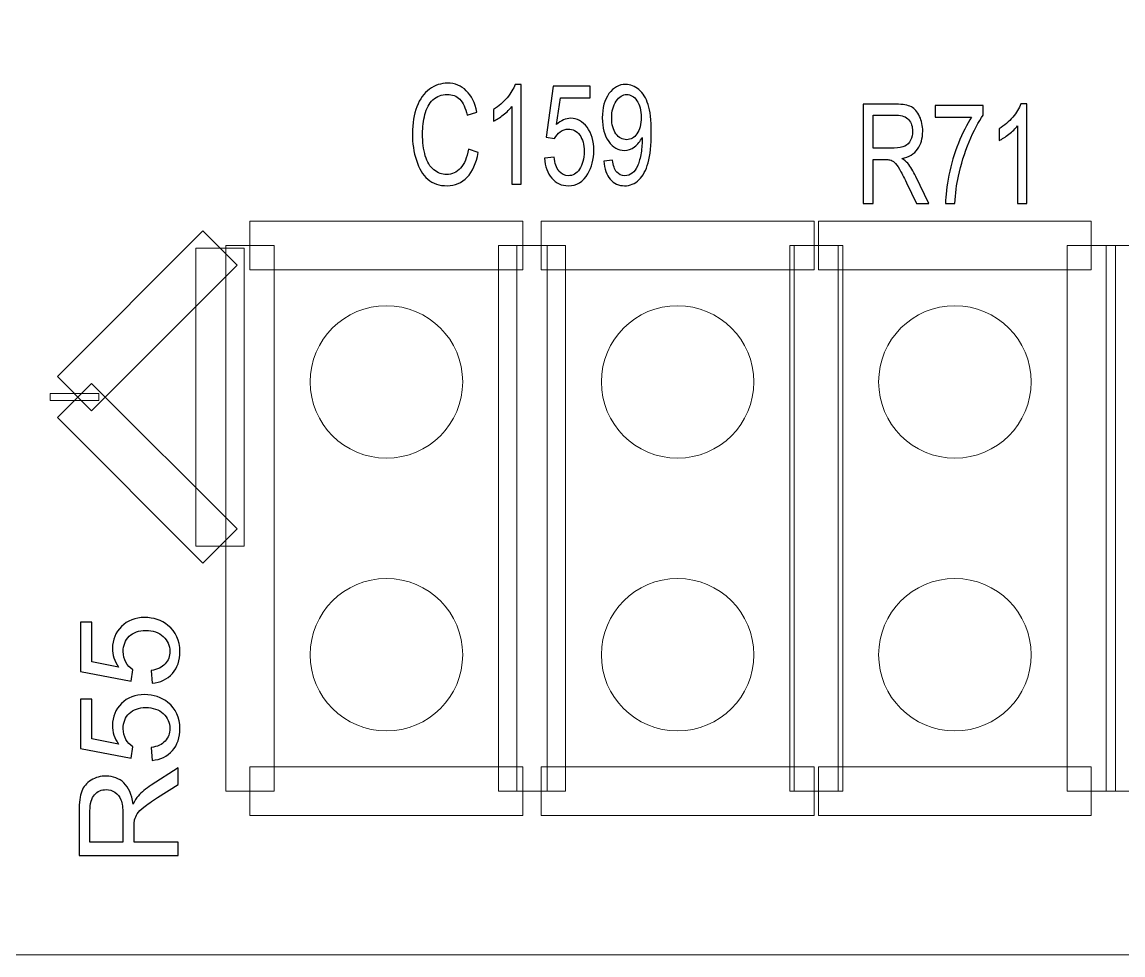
# Model space of a CAD drawing. Header units: millimetres. Extents: x -53.6 to 42.1, y -42.3 to 19.5.
# Drawn here: x 5.223 to 9.257, y -42.274 to -38.855 of the extents above; entities that cross this region are included whole.
import ezdxf

# ---------------------------------------------------------------- set-up
doc = ezdxf.new("R2010")
doc.units = ezdxf.units.MM
doc.header["$MEASUREMENT"] = 0
for name, color, linetype in [('BG_OUTLINE', 7, 'Continuous'), ('PG_SILKSCREEN_TOP', 7, 'Continuous'), ('PIN_TOP', 7, 'Continuous'), ('RD_SILKSCREEN_TOP', 7, 'Continuous')]:
    doc.layers.add(name, color=color, linetype=linetype)

msp = doc.modelspace()

# ---------------------------------------------------------------- linework, layer by layer
at = {"layer": 'BG_OUTLINE', "color": 3, "lineweight": 9}
msp.add_open_spline([(-35.58, -42.2737), (-35.58, -42.2737), (-35.58, 2.7261), (-35.58, 2.7261), (-35.58, 2.7261), (-35.58, 2.7261), (19.4199, 2.7261), (19.4199, 2.7261), (19.4199, 2.7261), (19.4199, 2.7261), (19.4199, -42.2737), (19.4199, -42.2737), (19.4199, -42.2737), (19.4199, -42.2737), (-35.58, -42.2737), (-35.58, -42.2737)], degree=3, knots=[0, 0, 0, 0, 0.25, 0.25, 0.25, 0.25, 0.5, 0.5, 0.5, 0.5, 0.75, 0.75, 0.75, 0.75, 1, 1, 1, 1], dxfattribs=at)
at = {"layer": 'PG_SILKSCREEN_TOP', "color": 6, "lineweight": 9}
for points in [[(6.0587, -39.7624), (6.0587, -39.7624), (6.0587, -39.5846), (6.0587, -39.5846), (6.0587, -39.5846), (6.0587, -39.5846), (7.0585, -39.5846), (7.0585, -39.5846), (7.0585, -39.5846), (7.0585, -39.5846), (7.0585, -39.7624), (7.0585, -39.7624), (7.0585, -39.7624), (7.0585, -39.7624), (6.0587, -39.7624), (6.0587, -39.7624)], [(7.1255, -39.7624), (7.1255, -39.7624), (7.1255, -39.5846), (7.1255, -39.5846), (7.1255, -39.5846), (7.1255, -39.5846), (8.1253, -39.5846), (8.1253, -39.5846), (8.1253, -39.5846), (8.1253, -39.5846), (8.1253, -39.7624), (8.1253, -39.7624), (8.1253, -39.7624), (8.1253, -39.7624), (7.1255, -39.7624), (7.1255, -39.7624)], [(8.1415, -39.7624), (8.1415, -39.7624), (8.1415, -39.5846), (8.1415, -39.5846), (8.1415, -39.5846), (8.1415, -39.5846), (9.1413, -39.5846), (9.1413, -39.5846), (9.1413, -39.5846), (9.1413, -39.5846), (9.1413, -39.7624), (9.1413, -39.7624), (9.1413, -39.7624), (9.1413, -39.7624), (8.1415, -39.7624), (8.1415, -39.7624)], [(5.8862, -39.62), (5.8862, -39.62), (6.0119, -39.7457), (6.0119, -39.7457), (6.0119, -39.7457), (6.0119, -39.7457), (5.4785, -40.2791), (5.4785, -40.2791), (5.4785, -40.2791), (5.4785, -40.2791), (5.3528, -40.1534), (5.3528, -40.1534), (5.3528, -40.1534), (5.3528, -40.1534), (5.8862, -39.62), (5.8862, -39.62)], [(6.0379, -40.7751), (6.0379, -40.7751), (5.8601, -40.7751), (5.8601, -40.7751), (5.8601, -40.7751), (5.8601, -40.7751), (5.8601, -39.6829), (5.8601, -39.6829), (5.8601, -39.6829), (5.8601, -39.6829), (6.0379, -39.6829), (6.0379, -39.6829), (6.0379, -39.6829), (6.0379, -39.6829), (6.0379, -40.7751), (6.0379, -40.7751)], [(6.1476, -41.6735), (6.1476, -41.6735), (5.9698, -41.6735), (5.9698, -41.6735), (5.9698, -41.6735), (5.9698, -41.6735), (5.9698, -39.6735), (5.9698, -39.6735), (5.9698, -39.6735), (5.9698, -39.6735), (6.1476, -39.6735), (6.1476, -39.6735), (6.1476, -39.6735), (6.1476, -39.6735), (6.1476, -41.6735), (6.1476, -41.6735)], [(6.9696, -39.6735), (6.9696, -39.6735), (7.1474, -39.6735), (7.1474, -39.6735), (7.1474, -39.6735), (7.1474, -39.6735), (7.1474, -41.6735), (7.1474, -41.6735), (7.1474, -41.6735), (7.1474, -41.6735), (6.9696, -41.6735), (6.9696, -41.6735), (6.9696, -41.6735), (6.9696, -41.6735), (6.9696, -39.6735), (6.9696, -39.6735)], [(7.2144, -41.6735), (7.2144, -41.6735), (7.0366, -41.6735), (7.0366, -41.6735), (7.0366, -41.6735), (7.0366, -41.6735), (7.0366, -39.6735), (7.0366, -39.6735), (7.0366, -39.6735), (7.0366, -39.6735), (7.2144, -39.6735), (7.2144, -39.6735), (7.2144, -39.6735), (7.2144, -39.6735), (7.2144, -41.6735), (7.2144, -41.6735)], [(8.0364, -39.6735), (8.0364, -39.6735), (8.2142, -39.6735), (8.2142, -39.6735), (8.2142, -39.6735), (8.2142, -39.6735), (8.2142, -41.6735), (8.2142, -41.6735), (8.2142, -41.6735), (8.2142, -41.6735), (8.0364, -41.6735), (8.0364, -41.6735), (8.0364, -41.6735), (8.0364, -41.6735), (8.0364, -39.6735), (8.0364, -39.6735)], [(8.2304, -41.6735), (8.2304, -41.6735), (8.0526, -41.6735), (8.0526, -41.6735), (8.0526, -41.6735), (8.0526, -41.6735), (8.0526, -39.6735), (8.0526, -39.6735), (8.0526, -39.6735), (8.0526, -39.6735), (8.2304, -39.6735), (8.2304, -39.6735), (8.2304, -39.6735), (8.2304, -39.6735), (8.2304, -41.6735), (8.2304, -41.6735)], [(9.0524, -39.6735), (9.0524, -39.6735), (9.2302, -39.6735), (9.2302, -39.6735), (9.2302, -39.6735), (9.2302, -39.6735), (9.2302, -41.6735), (9.2302, -41.6735), (9.2302, -41.6735), (9.2302, -41.6735), (9.0524, -41.6735), (9.0524, -41.6735), (9.0524, -41.6735), (9.0524, -41.6735), (9.0524, -39.6735), (9.0524, -39.6735)], [(9.3734, -41.6735), (9.3734, -41.6735), (9.1956, -41.6735), (9.1956, -41.6735), (9.1956, -41.6735), (9.1956, -41.6735), (9.1956, -39.6735), (9.1956, -39.6735), (9.1956, -39.6735), (9.1956, -39.6735), (9.3734, -39.6735), (9.3734, -39.6735), (9.3734, -39.6735), (9.3734, -39.6735), (9.3734, -41.6735), (9.3734, -41.6735)], [(5.3267, -40.2163), (5.3267, -40.2163), (5.5045, -40.2163), (5.5045, -40.2163), (5.5045, -40.2163), (5.5045, -40.2163), (5.5045, -40.2417), (5.5045, -40.2417), (5.5045, -40.2417), (5.5045, -40.2417), (5.3267, -40.2417), (5.3267, -40.2417), (5.3267, -40.2417), (5.3267, -40.2417), (5.3267, -40.2163), (5.3267, -40.2163)], [(5.3528, -40.3045), (5.3528, -40.3045), (5.4785, -40.1788), (5.4785, -40.1788), (5.4785, -40.1788), (5.4785, -40.1788), (6.0119, -40.7122), (6.0119, -40.7122), (6.0119, -40.7122), (6.0119, -40.7122), (5.8862, -40.8379), (5.8862, -40.8379), (5.8862, -40.8379), (5.8862, -40.8379), (5.3528, -40.3045), (5.3528, -40.3045)], [(7.0585, -41.5846), (7.0585, -41.5846), (7.0585, -41.7624), (7.0585, -41.7624), (7.0585, -41.7624), (7.0585, -41.7624), (6.0587, -41.7624), (6.0587, -41.7624), (6.0587, -41.7624), (6.0587, -41.7624), (6.0587, -41.5846), (6.0587, -41.5846), (6.0587, -41.5846), (6.0587, -41.5846), (7.0585, -41.5846), (7.0585, -41.5846)], [(8.1253, -41.5846), (8.1253, -41.5846), (8.1253, -41.7624), (8.1253, -41.7624), (8.1253, -41.7624), (8.1253, -41.7624), (7.1255, -41.7624), (7.1255, -41.7624), (7.1255, -41.7624), (7.1255, -41.7624), (7.1255, -41.5846), (7.1255, -41.5846), (7.1255, -41.5846), (7.1255, -41.5846), (8.1253, -41.5846), (8.1253, -41.5846)], [(9.1413, -41.5846), (9.1413, -41.5846), (9.1413, -41.7624), (9.1413, -41.7624), (9.1413, -41.7624), (9.1413, -41.7624), (8.1415, -41.7624), (8.1415, -41.7624), (8.1415, -41.7624), (8.1415, -41.7624), (8.1415, -41.5846), (8.1415, -41.5846), (8.1415, -41.5846), (8.1415, -41.5846), (9.1413, -41.5846), (9.1413, -41.5846)]]:
    msp.add_open_spline(points, degree=3, knots=[0, 0, 0, 0, 0.25, 0.25, 0.25, 0.25, 0.5, 0.5, 0.5, 0.5, 0.75, 0.75, 0.75, 0.75, 1, 1, 1, 1], dxfattribs=at)
at = {"layer": 'PIN_TOP', "lineweight": 9}
for points in [[(6.838, -40.1736), (6.838, -40.0192), (6.713, -39.8942), (6.5587, -39.8942), (6.5587, -39.8942), (6.4043, -39.8941), (6.2793, -40.0192), (6.2793, -40.1735), (6.2793, -40.1735), (6.2792, -40.3279), (6.4043, -40.4529), (6.5586, -40.4529), (6.5586, -40.4529), (6.713, -40.453), (6.838, -40.3279), (6.838, -40.1736)], [(7.9048, -40.1736), (7.9048, -40.0192), (7.7798, -39.8942), (7.6255, -39.8942), (7.6255, -39.8942), (7.4711, -39.8941), (7.3461, -40.0192), (7.3461, -40.1735), (7.3461, -40.1735), (7.346, -40.3279), (7.4711, -40.4529), (7.6254, -40.4529), (7.6254, -40.4529), (7.7798, -40.453), (7.9048, -40.3279), (7.9048, -40.1736)], [(8.9208, -40.1736), (8.9208, -40.0192), (8.7958, -39.8942), (8.6415, -39.8942), (8.6415, -39.8942), (8.4871, -39.8941), (8.3621, -40.0192), (8.3621, -40.1735), (8.3621, -40.1735), (8.362, -40.3279), (8.4871, -40.4529), (8.6414, -40.4529), (8.6414, -40.4529), (8.7958, -40.453), (8.9208, -40.3279), (8.9208, -40.1736)], [(6.838, -41.1734), (6.838, -41.019), (6.713, -40.894), (6.5587, -40.894), (6.5587, -40.894), (6.4043, -40.8939), (6.2793, -41.019), (6.2793, -41.1733), (6.2793, -41.1733), (6.2792, -41.3277), (6.4043, -41.4527), (6.5586, -41.4527), (6.5586, -41.4527), (6.713, -41.4528), (6.838, -41.3277), (6.838, -41.1734)], [(7.9048, -41.1734), (7.9048, -41.019), (7.7798, -40.894), (7.6255, -40.894), (7.6255, -40.894), (7.4711, -40.8939), (7.3461, -41.019), (7.3461, -41.1733), (7.3461, -41.1733), (7.346, -41.3277), (7.4711, -41.4527), (7.6254, -41.4527), (7.6254, -41.4527), (7.7798, -41.4528), (7.9048, -41.3277), (7.9048, -41.1734)], [(8.9208, -41.1734), (8.9208, -41.019), (8.7958, -40.894), (8.6415, -40.894), (8.6415, -40.894), (8.4871, -40.8939), (8.3621, -41.019), (8.3621, -41.1733), (8.3621, -41.1733), (8.362, -41.3277), (8.4871, -41.4527), (8.6414, -41.4527), (8.6414, -41.4527), (8.7958, -41.4528), (8.9208, -41.3277), (8.9208, -41.1734)]]:
    msp.add_open_spline(points, degree=3, knots=[0, 0, 0, 0, 0.25, 0.25, 0.25, 0.25, 0.5, 0.5, 0.5, 0.5, 0.75, 0.75, 0.75, 0.75, 1, 1, 1, 1], dxfattribs=at)
at = {"layer": 'RD_SILKSCREEN_TOP', "color": 8}
for points, knots in [([(6.8588, -39.321), (6.8588, -39.321), (6.8949, -39.3332), (6.8949, -39.3332), (6.8949, -39.3332), (6.8873, -39.3726), (6.8737, -39.4028), (6.8541, -39.4236), (6.8541, -39.4236), (6.8344, -39.4444), (6.8104, -39.4547), (6.782, -39.4547), (6.782, -39.4547), (6.7526, -39.4547), (6.7286, -39.4467), (6.7102, -39.4308), (6.7102, -39.4308), (6.6918, -39.4148), (6.6778, -39.3917), (6.6682, -39.3615), (6.6682, -39.3615), (6.6586, -39.3312), (6.6538, -39.2986), (6.6538, -39.2639), (6.6538, -39.2639), (6.6538, -39.2261), (6.6592, -39.1931), (6.67, -39.1649), (6.67, -39.1649), (6.6809, -39.1367), (6.6963, -39.1153), (6.7164, -39.1006), (6.7164, -39.1006), (6.7364, -39.086), (6.7584, -39.0787), (6.7825, -39.0787), (6.7825, -39.0787), (6.8098, -39.0787), (6.8327, -39.0879), (6.8513, -39.1064), (6.8513, -39.1064), (6.8699, -39.125), (6.8829, -39.151), (6.8902, -39.1846), (6.8902, -39.1846), (6.8902, -39.1846), (6.8547, -39.1958), (6.8547, -39.1958), (6.8547, -39.1958), (6.8483, -39.1693), (6.8392, -39.1501), (6.8272, -39.1379), (6.8272, -39.1379), (6.8152, -39.1258), (6.8, -39.1198), (6.7817, -39.1198), (6.7817, -39.1198), (6.7608, -39.1198), (6.7433, -39.1265), (6.7292, -39.1399), (6.7292, -39.1399), (6.7151, -39.1534), (6.7052, -39.1713), (6.6996, -39.1939), (6.6996, -39.1939), (6.6938, -39.2164), (6.691, -39.2397), (6.691, -39.2637), (6.691, -39.2637), (6.691, -39.2947), (6.6944, -39.3216), (6.7011, -39.3447), (6.7011, -39.3447), (6.7079, -39.3677), (6.7184, -39.385), (6.7327, -39.3964), (6.7327, -39.3964), (6.7469, -39.4079), (6.7624, -39.4135), (6.779, -39.4135), (6.779, -39.4135), (6.7992, -39.4135), (6.8163, -39.4057), (6.8303, -39.3902), (6.8303, -39.3902), (6.8444, -39.3747), (6.8538, -39.3516), (6.8588, -39.321)], [0, 0, 0, 0, 0.045455, 0.045455, 0.045455, 0.045455, 0.090909, 0.090909, 0.090909, 0.090909, 0.136364, 0.136364, 0.136364, 0.136364, 0.181818, 0.181818, 0.181818, 0.181818, 0.227273, 0.227273, 0.227273, 0.227273, 0.272727, 0.272727, 0.272727, 0.272727, 0.318182, 0.318182, 0.318182, 0.318182, 0.363636, 0.363636, 0.363636, 0.363636, 0.409091, 0.409091, 0.409091, 0.409091, 0.454545, 0.454545, 0.454545, 0.454545, 0.5, 0.5, 0.5, 0.5, 0.545455, 0.545455, 0.545455, 0.545455, 0.590909, 0.590909, 0.590909, 0.590909, 0.636364, 0.636364, 0.636364, 0.636364, 0.681818, 0.681818, 0.681818, 0.681818, 0.727273, 0.727273, 0.727273, 0.727273, 0.772727, 0.772727, 0.772727, 0.772727, 0.818182, 0.818182, 0.818182, 0.818182, 0.863636, 0.863636, 0.863636, 0.863636, 0.909091, 0.909091, 0.909091, 0.909091, 0.954545, 0.954545, 0.954545, 0.954545, 1, 1, 1, 1]), ([(7.0519, -39.4485), (7.0519, -39.4485), (7.0184, -39.4485), (7.0184, -39.4485), (7.0184, -39.4485), (7.0184, -39.4485), (7.0184, -39.164), (7.0184, -39.164), (7.0184, -39.164), (7.0104, -39.1743), (6.9998, -39.1845), (6.9868, -39.1948), (6.9868, -39.1948), (6.9736, -39.205), (6.9619, -39.2127), (6.9515, -39.2178), (6.9515, -39.2178), (6.9515, -39.2178), (6.9515, -39.1747), (6.9515, -39.1747), (6.9515, -39.1747), (6.9702, -39.1629), (6.9866, -39.1487), (7.0006, -39.132), (7.0006, -39.132), (7.0146, -39.1153), (7.0245, -39.0991), (7.0304, -39.0833), (7.0304, -39.0833), (7.0304, -39.0833), (7.0519, -39.0833), (7.0519, -39.0833), (7.0519, -39.0833), (7.0519, -39.0833), (7.0519, -39.4485), (7.0519, -39.4485)], [0, 0, 0, 0, 0.111111, 0.111111, 0.111111, 0.111111, 0.222222, 0.222222, 0.222222, 0.222222, 0.333333, 0.333333, 0.333333, 0.333333, 0.444444, 0.444444, 0.444444, 0.444444, 0.555556, 0.555556, 0.555556, 0.555556, 0.666667, 0.666667, 0.666667, 0.666667, 0.777778, 0.777778, 0.777778, 0.777778, 0.888889, 0.888889, 0.888889, 0.888889, 1, 1, 1, 1]), ([(7.3546, -39.3644), (7.3546, -39.3644), (7.3867, -39.3604), (7.3867, -39.3604), (7.3867, -39.3604), (7.3894, -39.3806), (7.3947, -39.3952), (7.4023, -39.4044), (7.4023, -39.4044), (7.41, -39.4134), (7.4199, -39.418), (7.432, -39.418), (7.432, -39.418), (7.4422, -39.418), (7.4512, -39.4149), (7.459, -39.4085), (7.459, -39.4085), (7.4668, -39.4023), (7.473, -39.3939), (7.478, -39.3834), (7.478, -39.3834), (7.483, -39.3729), (7.4872, -39.3587), (7.4905, -39.3409), (7.4905, -39.3409), (7.4938, -39.323), (7.4956, -39.3048), (7.4956, -39.2863), (7.4956, -39.2863), (7.4956, -39.2843), (7.4955, -39.2813), (7.4954, -39.2774), (7.4954, -39.2774), (7.4886, -39.2915), (7.4795, -39.3031), (7.468, -39.3119), (7.468, -39.3119), (7.4563, -39.3208), (7.4437, -39.3252), (7.4303, -39.3252), (7.4303, -39.3252), (7.4076, -39.3252), (7.3886, -39.3143), (7.3729, -39.2925), (7.3729, -39.2925), (7.3573, -39.2706), (7.3495, -39.2419), (7.3495, -39.2062), (7.3495, -39.2062), (7.3495, -39.1693), (7.3576, -39.1396), (7.374, -39.1171), (7.374, -39.1171), (7.3902, -39.0946), (7.4107, -39.0833), (7.4353, -39.0833), (7.4353, -39.0833), (7.453, -39.0833), (7.4692, -39.0898), (7.4839, -39.1025), (7.4839, -39.1025), (7.4986, -39.1152), (7.5098, -39.1334), (7.5174, -39.1569), (7.5174, -39.1569), (7.525, -39.1804), (7.5288, -39.2146), (7.5288, -39.2593), (7.5288, -39.2593), (7.5288, -39.3057), (7.5251, -39.3427), (7.5175, -39.3703), (7.5175, -39.3703), (7.5099, -39.3978), (7.4987, -39.4187), (7.4838, -39.4331), (7.4838, -39.4331), (7.4688, -39.4475), (7.4513, -39.4547), (7.4312, -39.4547), (7.4312, -39.4547), (7.4098, -39.4547), (7.3924, -39.4468), (7.3789, -39.431), (7.3789, -39.431), (7.3654, -39.4152), (7.3572, -39.393), (7.3546, -39.3644)], [0, 0, 0, 0, 0.045455, 0.045455, 0.045455, 0.045455, 0.090909, 0.090909, 0.090909, 0.090909, 0.136364, 0.136364, 0.136364, 0.136364, 0.181818, 0.181818, 0.181818, 0.181818, 0.227273, 0.227273, 0.227273, 0.227273, 0.272727, 0.272727, 0.272727, 0.272727, 0.318182, 0.318182, 0.318182, 0.318182, 0.363636, 0.363636, 0.363636, 0.363636, 0.409091, 0.409091, 0.409091, 0.409091, 0.454545, 0.454545, 0.454545, 0.454545, 0.5, 0.5, 0.5, 0.5, 0.545455, 0.545455, 0.545455, 0.545455, 0.590909, 0.590909, 0.590909, 0.590909, 0.636364, 0.636364, 0.636364, 0.636364, 0.681818, 0.681818, 0.681818, 0.681818, 0.727273, 0.727273, 0.727273, 0.727273, 0.772727, 0.772727, 0.772727, 0.772727, 0.818182, 0.818182, 0.818182, 0.818182, 0.863636, 0.863636, 0.863636, 0.863636, 0.909091, 0.909091, 0.909091, 0.909091, 0.954545, 0.954545, 0.954545, 0.954545, 1, 1, 1, 1]), ([(7.1376, -39.3533), (7.1376, -39.3533), (7.1728, -39.3493), (7.1728, -39.3493), (7.1728, -39.3493), (7.1754, -39.3721), (7.1814, -39.3892), (7.1909, -39.4007), (7.1909, -39.4007), (7.2004, -39.4123), (7.2119, -39.418), (7.2252, -39.418), (7.2252, -39.418), (7.2414, -39.418), (7.255, -39.4099), (7.2661, -39.3937), (7.2661, -39.3937), (7.2773, -39.3775), (7.2829, -39.356), (7.2829, -39.3292), (7.2829, -39.3292), (7.2829, -39.3037), (7.2776, -39.2837), (7.2668, -39.2689), (7.2668, -39.2689), (7.2561, -39.2542), (7.2421, -39.2468), (7.2247, -39.2468), (7.2247, -39.2468), (7.2139, -39.2468), (7.2042, -39.2501), (7.1954, -39.2566), (7.1954, -39.2566), (7.1868, -39.2632), (7.18, -39.2716), (7.175, -39.282), (7.175, -39.282), (7.175, -39.282), (7.1436, -39.2766), (7.1436, -39.2766), (7.1436, -39.2766), (7.1436, -39.2766), (7.17, -39.0899), (7.17, -39.0899), (7.17, -39.0899), (7.17, -39.0899), (7.3056, -39.0899), (7.3056, -39.0899), (7.3056, -39.0899), (7.3056, -39.0899), (7.3056, -39.1325), (7.3056, -39.1325), (7.3056, -39.1325), (7.3056, -39.1325), (7.1968, -39.1325), (7.1968, -39.1325), (7.1968, -39.1325), (7.1968, -39.1325), (7.182, -39.2302), (7.182, -39.2302), (7.182, -39.2302), (7.1984, -39.215), (7.2156, -39.2074), (7.2336, -39.2074), (7.2336, -39.2074), (7.2574, -39.2074), (7.2775, -39.2184), (7.2938, -39.2404), (7.2938, -39.2404), (7.3103, -39.2624), (7.3184, -39.2907), (7.3184, -39.3252), (7.3184, -39.3252), (7.3184, -39.3582), (7.3112, -39.3866), (7.2968, -39.4106), (7.2968, -39.4106), (7.2794, -39.4399), (7.2554, -39.4547), (7.2252, -39.4547), (7.2252, -39.4547), (7.2004, -39.4547), (7.1802, -39.4455), (7.1645, -39.4269), (7.1645, -39.4269), (7.1488, -39.4084), (7.1398, -39.3838), (7.1376, -39.3533)], [0, 0, 0, 0, 0.045455, 0.045455, 0.045455, 0.045455, 0.090909, 0.090909, 0.090909, 0.090909, 0.136364, 0.136364, 0.136364, 0.136364, 0.181818, 0.181818, 0.181818, 0.181818, 0.227273, 0.227273, 0.227273, 0.227273, 0.272727, 0.272727, 0.272727, 0.272727, 0.318182, 0.318182, 0.318182, 0.318182, 0.363636, 0.363636, 0.363636, 0.363636, 0.409091, 0.409091, 0.409091, 0.409091, 0.454545, 0.454545, 0.454545, 0.454545, 0.5, 0.5, 0.5, 0.5, 0.545455, 0.545455, 0.545455, 0.545455, 0.590909, 0.590909, 0.590909, 0.590909, 0.636364, 0.636364, 0.636364, 0.636364, 0.681818, 0.681818, 0.681818, 0.681818, 0.727273, 0.727273, 0.727273, 0.727273, 0.772727, 0.772727, 0.772727, 0.772727, 0.818182, 0.818182, 0.818182, 0.818182, 0.863636, 0.863636, 0.863636, 0.863636, 0.909091, 0.909091, 0.909091, 0.909091, 0.954545, 0.954545, 0.954545, 0.954545, 1, 1, 1, 1]), ([(7.4916, -39.2039), (7.4916, -39.1783), (7.4866, -39.1579), (7.4764, -39.1429), (7.4764, -39.1429), (7.466, -39.1279), (7.4538, -39.1203), (7.4394, -39.1203), (7.4394, -39.1203), (7.4245, -39.1203), (7.4116, -39.1285), (7.4005, -39.1446), (7.4005, -39.1446), (7.3894, -39.1609), (7.384, -39.1819), (7.384, -39.2076), (7.384, -39.2076), (7.384, -39.2308), (7.3892, -39.2496), (7.3997, -39.2641), (7.3997, -39.2641), (7.4101, -39.2786), (7.423, -39.2858), (7.4384, -39.2858), (7.4384, -39.2858), (7.454, -39.2858), (7.4667, -39.2786), (7.4766, -39.2641), (7.4766, -39.2641), (7.4867, -39.2496), (7.4916, -39.2296), (7.4916, -39.2039)], [0, 0, 0, 0, 0.125, 0.125, 0.125, 0.125, 0.25, 0.25, 0.25, 0.25, 0.375, 0.375, 0.375, 0.375, 0.5, 0.5, 0.5, 0.5, 0.625, 0.625, 0.625, 0.625, 0.75, 0.75, 0.75, 0.75, 0.875, 0.875, 0.875, 0.875, 1, 1, 1, 1]), ([(8.3056, -39.5196), (8.3056, -39.5196), (8.3056, -39.156), (8.3056, -39.156), (8.3056, -39.156), (8.3056, -39.156), (8.4265, -39.156), (8.4265, -39.156), (8.4265, -39.156), (8.4508, -39.156), (8.4692, -39.1593), (8.4819, -39.1658), (8.4819, -39.1658), (8.4945, -39.1723), (8.5046, -39.1838), (8.5123, -39.2003), (8.5123, -39.2003), (8.5198, -39.2169), (8.5236, -39.2352), (8.5236, -39.2552), (8.5236, -39.2552), (8.5236, -39.281), (8.5173, -39.3027), (8.5048, -39.3204), (8.5048, -39.3204), (8.4923, -39.3381), (8.4729, -39.3493), (8.4468, -39.3542), (8.4468, -39.3542), (8.4564, -39.3603), (8.4636, -39.3663), (8.4685, -39.3723), (8.4685, -39.3723), (8.4791, -39.3851), (8.489, -39.4013), (8.4985, -39.4206), (8.4985, -39.4206), (8.4985, -39.4206), (8.5459, -39.5196), (8.5459, -39.5196), (8.5459, -39.5196), (8.5459, -39.5196), (8.5005, -39.5196), (8.5005, -39.5196), (8.5005, -39.5196), (8.5005, -39.5196), (8.4644, -39.4439), (8.4644, -39.4439), (8.4644, -39.4439), (8.4539, -39.4221), (8.4452, -39.4054), (8.4384, -39.3939), (8.4384, -39.3939), (8.4315, -39.3823), (8.4254, -39.3741), (8.42, -39.3696), (8.42, -39.3696), (8.4146, -39.3649), (8.4092, -39.3617), (8.4036, -39.3598), (8.4036, -39.3598), (8.3995, -39.3587), (8.3928, -39.3581), (8.3834, -39.3581), (8.3834, -39.3581), (8.3834, -39.3581), (8.3417, -39.3581), (8.3417, -39.3581), (8.3417, -39.3581), (8.3417, -39.3581), (8.3417, -39.5196), (8.3417, -39.5196), (8.3417, -39.5196), (8.3417, -39.5196), (8.3056, -39.5196), (8.3056, -39.5196)], [0, 0, 0, 0, 0.052632, 0.052632, 0.052632, 0.052632, 0.105263, 0.105263, 0.105263, 0.105263, 0.157895, 0.157895, 0.157895, 0.157895, 0.210526, 0.210526, 0.210526, 0.210526, 0.263158, 0.263158, 0.263158, 0.263158, 0.315789, 0.315789, 0.315789, 0.315789, 0.368421, 0.368421, 0.368421, 0.368421, 0.421053, 0.421053, 0.421053, 0.421053, 0.473684, 0.473684, 0.473684, 0.473684, 0.526316, 0.526316, 0.526316, 0.526316, 0.578947, 0.578947, 0.578947, 0.578947, 0.631579, 0.631579, 0.631579, 0.631579, 0.684211, 0.684211, 0.684211, 0.684211, 0.736842, 0.736842, 0.736842, 0.736842, 0.789474, 0.789474, 0.789474, 0.789474, 0.842105, 0.842105, 0.842105, 0.842105, 0.894737, 0.894737, 0.894737, 0.894737, 0.947368, 0.947368, 0.947368, 0.947368, 1, 1, 1, 1]), ([(8.5688, -39.2036), (8.5688, -39.2036), (8.5688, -39.1607), (8.5688, -39.1607), (8.5688, -39.1607), (8.5688, -39.1607), (8.7454, -39.1607), (8.7454, -39.1607), (8.7454, -39.1607), (8.7454, -39.1607), (8.7454, -39.1954), (8.7454, -39.1954), (8.7454, -39.1954), (8.728, -39.22), (8.7108, -39.2528), (8.6938, -39.2936), (8.6938, -39.2936), (8.6767, -39.3344), (8.6635, -39.3765), (8.6542, -39.4196), (8.6542, -39.4196), (8.6475, -39.4501), (8.6433, -39.4834), (8.6414, -39.5196), (8.6414, -39.5196), (8.6414, -39.5196), (8.607, -39.5196), (8.607, -39.5196), (8.607, -39.5196), (8.6074, -39.491), (8.6116, -39.4564), (8.6196, -39.4159), (8.6196, -39.4159), (8.6277, -39.3754), (8.6392, -39.3363), (8.6543, -39.2987), (8.6543, -39.2987), (8.6694, -39.2611), (8.6854, -39.2294), (8.7024, -39.2036), (8.7024, -39.2036), (8.7024, -39.2036), (8.5688, -39.2036), (8.5688, -39.2036)], [0, 0, 0, 0, 0.090909, 0.090909, 0.090909, 0.090909, 0.181818, 0.181818, 0.181818, 0.181818, 0.272727, 0.272727, 0.272727, 0.272727, 0.363636, 0.363636, 0.363636, 0.363636, 0.454545, 0.454545, 0.454545, 0.454545, 0.545455, 0.545455, 0.545455, 0.545455, 0.636364, 0.636364, 0.636364, 0.636364, 0.727273, 0.727273, 0.727273, 0.727273, 0.818182, 0.818182, 0.818182, 0.818182, 0.909091, 0.909091, 0.909091, 0.909091, 1, 1, 1, 1]), ([(8.9045, -39.5196), (8.9045, -39.5196), (8.871, -39.5196), (8.871, -39.5196), (8.871, -39.5196), (8.871, -39.5196), (8.871, -39.2351), (8.871, -39.2351), (8.871, -39.2351), (8.863, -39.2454), (8.8524, -39.2556), (8.8394, -39.2659), (8.8394, -39.2659), (8.8262, -39.2761), (8.8145, -39.2838), (8.8041, -39.2889), (8.8041, -39.2889), (8.8041, -39.2889), (8.8041, -39.2458), (8.8041, -39.2458), (8.8041, -39.2458), (8.8228, -39.234), (8.8392, -39.2198), (8.8532, -39.2031), (8.8532, -39.2031), (8.8672, -39.1864), (8.8771, -39.1702), (8.883, -39.1544), (8.883, -39.1544), (8.883, -39.1544), (8.9045, -39.1544), (8.9045, -39.1544), (8.9045, -39.1544), (8.9045, -39.1544), (8.9045, -39.5196), (8.9045, -39.5196)], [0, 0, 0, 0, 0.111111, 0.111111, 0.111111, 0.111111, 0.222222, 0.222222, 0.222222, 0.222222, 0.333333, 0.333333, 0.333333, 0.333333, 0.444444, 0.444444, 0.444444, 0.444444, 0.555556, 0.555556, 0.555556, 0.555556, 0.666667, 0.666667, 0.666667, 0.666667, 0.777778, 0.777778, 0.777778, 0.777778, 0.888889, 0.888889, 0.888889, 0.888889, 1, 1, 1, 1]), ([(8.3417, -39.3165), (8.3417, -39.3165), (8.4192, -39.3165), (8.4192, -39.3165), (8.4192, -39.3165), (8.4356, -39.3165), (8.4486, -39.3142), (8.4579, -39.3096), (8.4579, -39.3096), (8.4672, -39.3051), (8.4743, -39.2978), (8.4792, -39.2878), (8.4792, -39.2878), (8.484, -39.2778), (8.4864, -39.267), (8.4864, -39.2552), (8.4864, -39.2552), (8.4864, -39.238), (8.4817, -39.2239), (8.4723, -39.2128), (8.4723, -39.2128), (8.463, -39.2017), (8.4482, -39.1962), (8.4279, -39.1962), (8.4279, -39.1962), (8.4279, -39.1962), (8.3417, -39.1962), (8.3417, -39.1962), (8.3417, -39.1962), (8.3417, -39.1962), (8.3417, -39.3165), (8.3417, -39.3165)], [0, 0, 0, 0, 0.125, 0.125, 0.125, 0.125, 0.25, 0.25, 0.25, 0.25, 0.375, 0.375, 0.375, 0.375, 0.5, 0.5, 0.5, 0.5, 0.625, 0.625, 0.625, 0.625, 0.75, 0.75, 0.75, 0.75, 0.875, 0.875, 0.875, 0.875, 1, 1, 1, 1]), ([(5.7006, -41.2781), (5.7006, -41.2781), (5.6966, -41.2312), (5.6966, -41.2312), (5.6966, -41.2312), (5.7194, -41.2277), (5.7365, -41.2197), (5.748, -41.2071), (5.748, -41.2071), (5.7596, -41.1944), (5.7653, -41.1791), (5.7653, -41.1613), (5.7653, -41.1613), (5.7653, -41.1398), (5.7572, -41.1216), (5.741, -41.1068), (5.741, -41.1068), (5.7248, -41.0919), (5.7033, -41.0844), (5.6765, -41.0844), (5.6765, -41.0844), (5.651, -41.0844), (5.631, -41.0915), (5.6162, -41.1058), (5.6162, -41.1058), (5.6015, -41.1201), (5.5941, -41.1388), (5.5941, -41.162), (5.5941, -41.162), (5.5941, -41.1764), (5.5974, -41.1894), (5.6039, -41.201), (5.6039, -41.201), (5.6105, -41.2126), (5.6189, -41.2216), (5.6293, -41.2282), (5.6293, -41.2282), (5.6293, -41.2282), (5.6239, -41.2702), (5.6239, -41.2702), (5.6239, -41.2702), (5.6239, -41.2702), (5.4372, -41.2349), (5.4372, -41.2349), (5.4372, -41.2349), (5.4372, -41.2349), (5.4372, -41.0541), (5.4372, -41.0541), (5.4372, -41.0541), (5.4372, -41.0541), (5.4798, -41.0541), (5.4798, -41.0541), (5.4798, -41.0541), (5.4798, -41.0541), (5.4798, -41.1992), (5.4798, -41.1992), (5.4798, -41.1992), (5.4798, -41.1992), (5.5775, -41.2189), (5.5775, -41.2189), (5.5775, -41.2189), (5.5623, -41.197), (5.5547, -41.1741), (5.5547, -41.1501), (5.5547, -41.1501), (5.5547, -41.1184), (5.5657, -41.0916), (5.5877, -41.0698), (5.5877, -41.0698), (5.6097, -41.0479), (5.638, -41.037), (5.6725, -41.037), (5.6725, -41.037), (5.7055, -41.037), (5.7339, -41.0466), (5.7579, -41.0658), (5.7579, -41.0658), (5.7872, -41.0891), (5.802, -41.121), (5.802, -41.1613), (5.802, -41.1613), (5.802, -41.1944), (5.7928, -41.2214), (5.7742, -41.2423), (5.7742, -41.2423), (5.7557, -41.2632), (5.7311, -41.2752), (5.7006, -41.2781)], [0, 0, 0, 0, 0.045455, 0.045455, 0.045455, 0.045455, 0.090909, 0.090909, 0.090909, 0.090909, 0.136364, 0.136364, 0.136364, 0.136364, 0.181818, 0.181818, 0.181818, 0.181818, 0.227273, 0.227273, 0.227273, 0.227273, 0.272727, 0.272727, 0.272727, 0.272727, 0.318182, 0.318182, 0.318182, 0.318182, 0.363636, 0.363636, 0.363636, 0.363636, 0.409091, 0.409091, 0.409091, 0.409091, 0.454545, 0.454545, 0.454545, 0.454545, 0.5, 0.5, 0.5, 0.5, 0.545455, 0.545455, 0.545455, 0.545455, 0.590909, 0.590909, 0.590909, 0.590909, 0.636364, 0.636364, 0.636364, 0.636364, 0.681818, 0.681818, 0.681818, 0.681818, 0.727273, 0.727273, 0.727273, 0.727273, 0.772727, 0.772727, 0.772727, 0.772727, 0.818182, 0.818182, 0.818182, 0.818182, 0.863636, 0.863636, 0.863636, 0.863636, 0.909091, 0.909091, 0.909091, 0.909091, 0.954545, 0.954545, 0.954545, 0.954545, 1, 1, 1, 1]), ([(5.7006, -41.5606), (5.7006, -41.5606), (5.6966, -41.5137), (5.6966, -41.5137), (5.6966, -41.5137), (5.7194, -41.5102), (5.7365, -41.5022), (5.748, -41.4896), (5.748, -41.4896), (5.7596, -41.4769), (5.7653, -41.4616), (5.7653, -41.4438), (5.7653, -41.4438), (5.7653, -41.4223), (5.7572, -41.4041), (5.741, -41.3893), (5.741, -41.3893), (5.7248, -41.3744), (5.7033, -41.3669), (5.6765, -41.3669), (5.6765, -41.3669), (5.651, -41.3669), (5.631, -41.374), (5.6162, -41.3883), (5.6162, -41.3883), (5.6015, -41.4026), (5.5941, -41.4213), (5.5941, -41.4445), (5.5941, -41.4445), (5.5941, -41.4589), (5.5974, -41.4719), (5.6039, -41.4835), (5.6039, -41.4835), (5.6105, -41.4951), (5.6189, -41.5041), (5.6293, -41.5107), (5.6293, -41.5107), (5.6293, -41.5107), (5.6239, -41.5527), (5.6239, -41.5527), (5.6239, -41.5527), (5.6239, -41.5527), (5.4372, -41.5174), (5.4372, -41.5174), (5.4372, -41.5174), (5.4372, -41.5174), (5.4372, -41.3366), (5.4372, -41.3366), (5.4372, -41.3366), (5.4372, -41.3366), (5.4798, -41.3366), (5.4798, -41.3366), (5.4798, -41.3366), (5.4798, -41.3366), (5.4798, -41.4817), (5.4798, -41.4817), (5.4798, -41.4817), (5.4798, -41.4817), (5.5775, -41.5014), (5.5775, -41.5014), (5.5775, -41.5014), (5.5623, -41.4795), (5.5547, -41.4566), (5.5547, -41.4326), (5.5547, -41.4326), (5.5547, -41.4009), (5.5657, -41.3741), (5.5877, -41.3523), (5.5877, -41.3523), (5.6097, -41.3304), (5.638, -41.3195), (5.6725, -41.3195), (5.6725, -41.3195), (5.7055, -41.3195), (5.7339, -41.3291), (5.7579, -41.3483), (5.7579, -41.3483), (5.7872, -41.3716), (5.802, -41.4035), (5.802, -41.4438), (5.802, -41.4438), (5.802, -41.4769), (5.7928, -41.5039), (5.7742, -41.5248), (5.7742, -41.5248), (5.7557, -41.5457), (5.7311, -41.5577), (5.7006, -41.5606)], [0, 0, 0, 0, 0.045455, 0.045455, 0.045455, 0.045455, 0.090909, 0.090909, 0.090909, 0.090909, 0.136364, 0.136364, 0.136364, 0.136364, 0.181818, 0.181818, 0.181818, 0.181818, 0.227273, 0.227273, 0.227273, 0.227273, 0.272727, 0.272727, 0.272727, 0.272727, 0.318182, 0.318182, 0.318182, 0.318182, 0.363636, 0.363636, 0.363636, 0.363636, 0.409091, 0.409091, 0.409091, 0.409091, 0.454545, 0.454545, 0.454545, 0.454545, 0.5, 0.5, 0.5, 0.5, 0.545455, 0.545455, 0.545455, 0.545455, 0.590909, 0.590909, 0.590909, 0.590909, 0.636364, 0.636364, 0.636364, 0.636364, 0.681818, 0.681818, 0.681818, 0.681818, 0.727273, 0.727273, 0.727273, 0.727273, 0.772727, 0.772727, 0.772727, 0.772727, 0.818182, 0.818182, 0.818182, 0.818182, 0.863636, 0.863636, 0.863636, 0.863636, 0.909091, 0.909091, 0.909091, 0.909091, 0.954545, 0.954545, 0.954545, 0.954545, 1, 1, 1, 1]), ([(5.7958, -41.9086), (5.7958, -41.9086), (5.4322, -41.9086), (5.4322, -41.9086), (5.4322, -41.9086), (5.4322, -41.9086), (5.4322, -41.7474), (5.4322, -41.7474), (5.4322, -41.7474), (5.4322, -41.715), (5.4355, -41.6904), (5.442, -41.6735), (5.442, -41.6735), (5.4485, -41.6567), (5.46, -41.6432), (5.4765, -41.633), (5.4765, -41.633), (5.4931, -41.623), (5.5114, -41.618), (5.5314, -41.618), (5.5314, -41.618), (5.5572, -41.618), (5.5789, -41.6263), (5.5966, -41.643), (5.5966, -41.643), (5.6143, -41.6597), (5.6255, -41.6855), (5.6304, -41.7204), (5.6304, -41.7204), (5.6365, -41.7076), (5.6425, -41.698), (5.6485, -41.6914), (5.6485, -41.6914), (5.6613, -41.6773), (5.6775, -41.664), (5.6968, -41.6514), (5.6968, -41.6514), (5.6968, -41.6514), (5.7958, -41.5882), (5.7958, -41.5882), (5.7958, -41.5882), (5.7958, -41.5882), (5.7958, -41.6487), (5.7958, -41.6487), (5.7958, -41.6487), (5.7958, -41.6487), (5.7201, -41.6968), (5.7201, -41.6968), (5.7201, -41.6968), (5.6983, -41.7109), (5.6816, -41.7225), (5.6701, -41.7316), (5.6701, -41.7316), (5.6585, -41.7407), (5.6503, -41.7488), (5.6458, -41.756), (5.6458, -41.756), (5.6411, -41.7632), (5.6379, -41.7705), (5.636, -41.7779), (5.636, -41.7779), (5.6349, -41.7834), (5.6343, -41.7923), (5.6343, -41.8048), (5.6343, -41.8048), (5.6343, -41.8048), (5.6343, -41.8605), (5.6343, -41.8605), (5.6343, -41.8605), (5.6343, -41.8605), (5.7958, -41.8605), (5.7958, -41.8605), (5.7958, -41.8605), (5.7958, -41.8605), (5.7958, -41.9086), (5.7958, -41.9086)], [0, 0, 0, 0, 0.052632, 0.052632, 0.052632, 0.052632, 0.105263, 0.105263, 0.105263, 0.105263, 0.157895, 0.157895, 0.157895, 0.157895, 0.210526, 0.210526, 0.210526, 0.210526, 0.263158, 0.263158, 0.263158, 0.263158, 0.315789, 0.315789, 0.315789, 0.315789, 0.368421, 0.368421, 0.368421, 0.368421, 0.421053, 0.421053, 0.421053, 0.421053, 0.473684, 0.473684, 0.473684, 0.473684, 0.526316, 0.526316, 0.526316, 0.526316, 0.578947, 0.578947, 0.578947, 0.578947, 0.631579, 0.631579, 0.631579, 0.631579, 0.684211, 0.684211, 0.684211, 0.684211, 0.736842, 0.736842, 0.736842, 0.736842, 0.789474, 0.789474, 0.789474, 0.789474, 0.842105, 0.842105, 0.842105, 0.842105, 0.894737, 0.894737, 0.894737, 0.894737, 0.947368, 0.947368, 0.947368, 0.947368, 1, 1, 1, 1]), ([(5.5927, -41.8605), (5.5927, -41.8605), (5.5927, -41.7571), (5.5927, -41.7571), (5.5927, -41.7571), (5.5927, -41.7352), (5.5904, -41.7179), (5.5858, -41.7055), (5.5858, -41.7055), (5.5813, -41.6931), (5.574, -41.6837), (5.564, -41.6772), (5.564, -41.6772), (5.554, -41.6708), (5.5432, -41.6676), (5.5314, -41.6676), (5.5314, -41.6676), (5.5142, -41.6676), (5.5001, -41.6738), (5.489, -41.6863), (5.489, -41.6863), (5.4779, -41.6987), (5.4724, -41.7185), (5.4724, -41.7455), (5.4724, -41.7455), (5.4724, -41.7455), (5.4724, -41.8605), (5.4724, -41.8605), (5.4724, -41.8605), (5.4724, -41.8605), (5.5927, -41.8605), (5.5927, -41.8605)], [0, 0, 0, 0, 0.125, 0.125, 0.125, 0.125, 0.25, 0.25, 0.25, 0.25, 0.375, 0.375, 0.375, 0.375, 0.5, 0.5, 0.5, 0.5, 0.625, 0.625, 0.625, 0.625, 0.75, 0.75, 0.75, 0.75, 0.875, 0.875, 0.875, 0.875, 1, 1, 1, 1])]:
    msp.add_open_spline(points, degree=3, knots=knots, dxfattribs=at)

doc.saveas('drawing.dxf')
